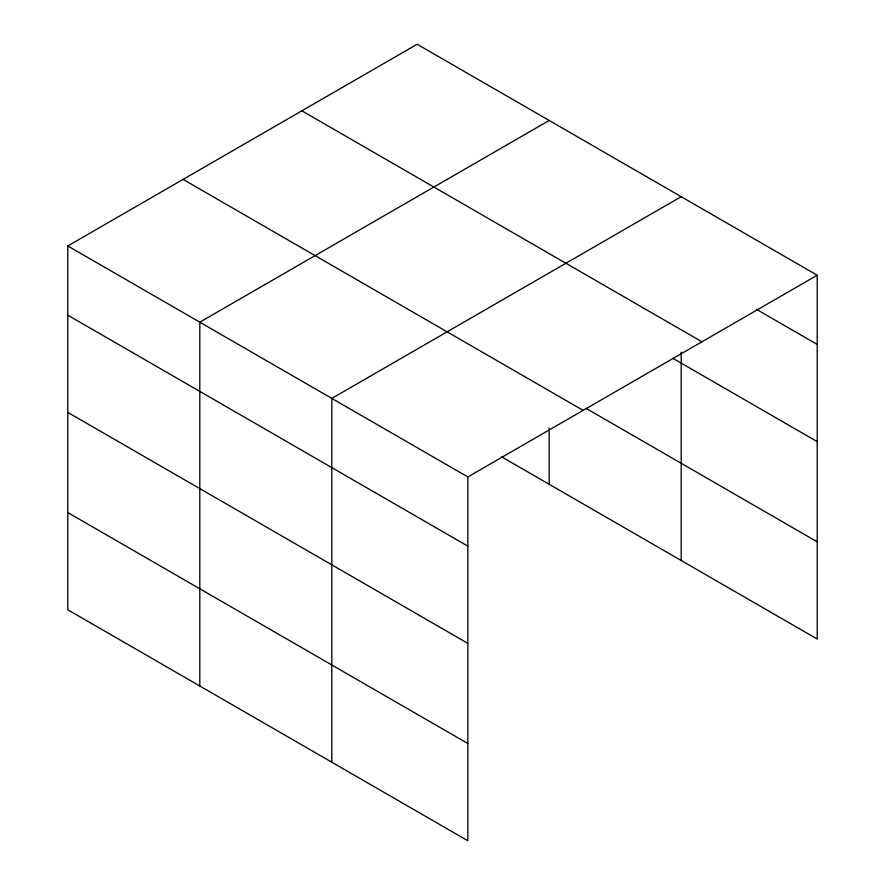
<?xml version="1.0" encoding="UTF-8"?>
<svg xmlns="http://www.w3.org/2000/svg" width="885" height="885" viewBox="0 0 885 885"><rect width="100%" height="100%" fill="white"/><g stroke="black" fill="none" stroke-linecap="round" stroke-linejoin="round"><path stroke-width="1.33" d="M681.196 352.164L681.196 560.504M67.78 245.964L467.844 476.938L467.844 840.75L67.78 609.776L67.78 245.964L417.156 44.25L817.22 275.224L817.22 639.036L501.607 456.815M549.176 120.471L199.8 322.184L199.8 685.997M681.196 196.691L331.82 398.405L331.82 762.217M467.844 476.938L817.22 275.224M756.365 309.296L817.22 344.431M301.862 110.813L701.927 341.787M672.877 358.314L817.22 441.648M586.047 408.35L817.22 541.819M183.073 179.401L583.138 410.374M67.78 315.171L467.844 546.145M67.78 412.388L467.844 643.362M67.78 512.559L467.844 743.533M549.176 428.141L549.176 484.283"/></g></svg>
